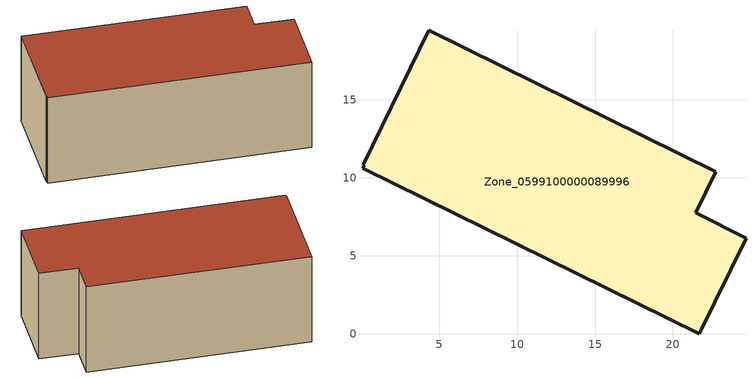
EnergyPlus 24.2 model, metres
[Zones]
Zone_0599100000089996
 floor ground (C_G): 0.07,10.6 0.18,10.82 0.11,10.86 4.32,19.47 22.74,10.38 21.45,7.77 24.69,6.12 21.68,0 z0
 wall outside (C_F): 21.45,7.77 22.74,10.38 4.32,19.47 0.11,10.86 0.18,10.82 0.07,10.6 21.68,0 24.69,6.12 21.45,7.77 z0:9.24
 roof outside (C_R): 0.18,10.82 0.07,10.6 21.68,0 24.69,6.12 21.45,7.77 22.74,10.38 4.32,19.47 0.11,10.86 z9.24
[BUILDING]
Pand.0599100000089996: North Axis=0; Terrain=City; Loads Convergence Tolerance Value=0.04; Temperature Convergence Tolerance Value=0.4; Solar Distribution=FullExterior; Maximum Number of Warmup Days=25; Minimum Number of Warmup Days=1
[Site:Location]
Rotterdam.The.Hague.AP_ZH_NLD Design_Conditions: Latitude=51.96; Longitude=4.45; Time Zone=1; Elevation=-4.5
[SITE:GROUNDTEMPERATURE:BUILDINGSURFACE]
18, 18, 18, 18, 18, 18, 18, 18, 18, 18, 18, 18
[MATERIAL] Thermal Absorptance=0.9; Solar Absorptance=0.7; Visible Absorptance=0.7
Name | Roughness | Thickness | Conductivity | Density | Specific Heat
G.TC.1946 | MediumSmooth | 0.15 | 1 | 540 | 1210
F.TC.1946 | Rough | 0.3 | 0.857143 | 1920 | 840
R.TC.1946 | MediumRough | 0.2 | 0.909091 | 1500 | 1000
[CONSTRUCTION]
C_G: G.TC.1946
C_F: F.TC.1946
C_R: R.TC.1946
[ZONE]
Zone_0599100000089996: Type=1; Multiplier=1; Ceiling Height=Autocalculate; Volume=Autocalculate; Floor Area=autocalculate; Part of Total Floor Area=Yes
[ZONEINFILTRATION:DESIGNFLOWRATE]
Infil_Zone_0599100000089996: Zone or ZoneList or Space or SpaceList=Zone_0599100000089996; Schedule=AlwaysOn; Design Flow Rate Calculation Method=Flow/Area; Flow Rate per Floor Area=0.003; Constant Term Coefficient=1; Temperature Term Coefficient=0; Velocity Term Coefficient=0; Velocity Squared Term Coefficient=0
[HVACTEMPLATE:ZONE:IDEALLOADSAIRSYSTEM]
Zone_0599100000089996: Maximum Heating Supply Air Temperature=50; Minimum Cooling Supply Air Temperature=13; Maximum Heating Supply Air Humidity Ratio=0.0156; Minimum Cooling Supply Air Humidity Ratio=0.0077; Heating Limit=NoLimit; Cooling Limit=NoLimit; Dehumidification Control Type=ConstantSensibleHeatRatio; Cooling Sensible Heat Ratio=0.7; Dehumidification Setpoint=60; Humidification Control Type=None; Humidification Setpoint=30; Outdoor Air Method=None; Outdoor Air Flow Rate per Person=0.00944; Outdoor Air Flow Rate per Zone Floor Area=0; Outdoor Air Flow Rate per Zone=0; Demand Controlled Ventilation Type=None; Outdoor Air Economizer Type=NoEconomizer; Heat Recovery Type=None; Sensible Heat Recovery Effectiveness=0.7; Latent Heat Recovery Effectiveness=0.65
[ZONECONTROL:THERMOSTAT]
ThermostatControl_Zone_0599100000089996: Zone or ZoneList=Zone_0599100000089996; Control Type Schedule=DualSetpointControlType; Control 1=Thermostat_Zone_0599100000089996; Temperature Difference Between Cutout And Setpoint=0
[THERMOSTATSETPOINT:DUALSETPOINT]
Thermostat_Zone_0599100000089996: Heating Setpoint Temperature Schedule=HeatingSetpoint_Zone_0599100000089996; Cooling Setpoint Temperature Schedule=CoolingSetpoint_Zone_0599100000089996
[SCHEDULE:COMPACT]
HeatingSetpoint_Zone_0599100000089996: Through: 12/31, For: AllDays, Until: 24:00, 21
CoolingSetpoint_Zone_0599100000089996: Through: 12/31, For: AllDays, Until: 24:00, 24
DualSetpointControlType: Through: 12/31, For: AllDays, Until: 24:00, 4
AlwaysOn: Through: 12/31, For: AllDays, Until: 24:00, 1
